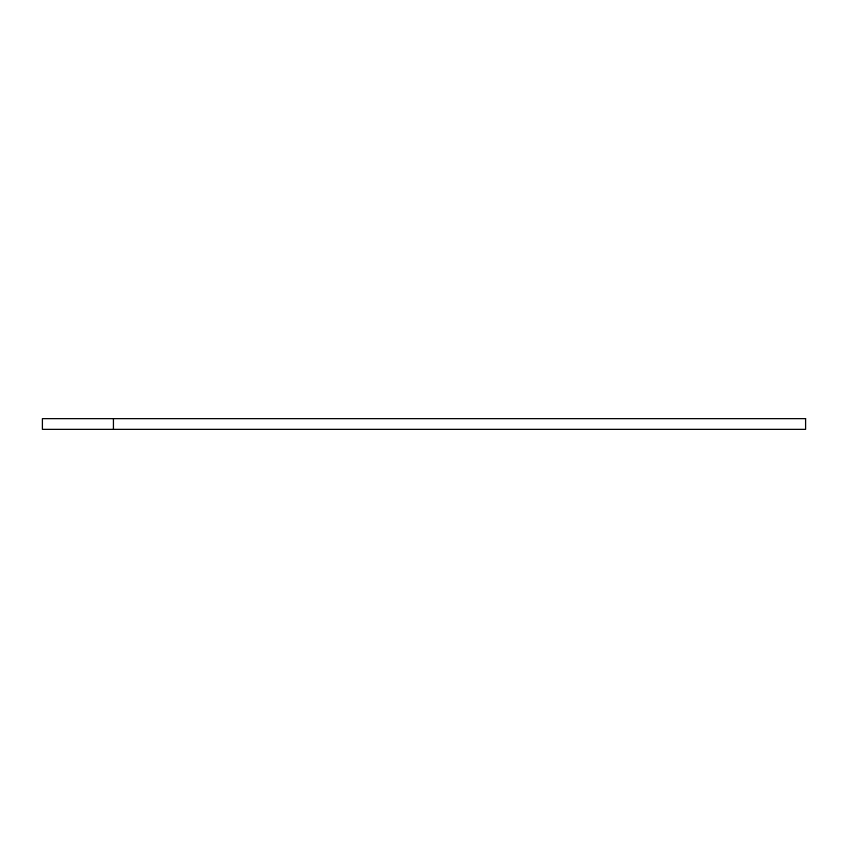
<?xml version="1.0" encoding="UTF-8"?>
<svg xmlns="http://www.w3.org/2000/svg" width="848" height="848" viewBox="0 0 848 848"><rect width="100%" height="100%" fill="white"/><g stroke="black" fill="none" stroke-linecap="round" stroke-linejoin="round"><path stroke-width="1.27" d="M113.431 418.647L113.431 429.353M805.6 418.647L42.4 418.647L42.4 429.353L805.6 429.353L805.6 418.647"/></g></svg>
